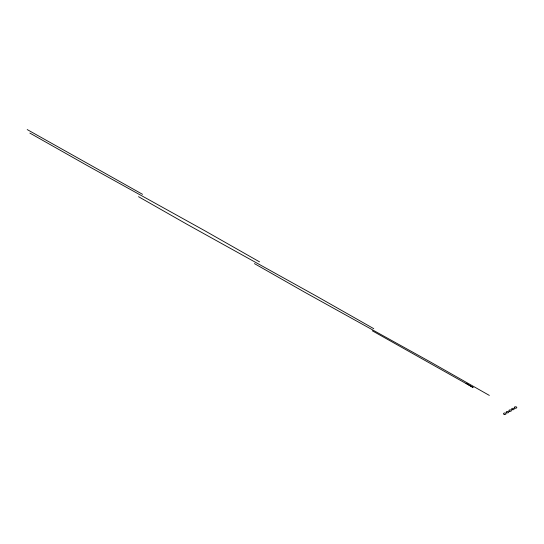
<?xml version="1.0" encoding="UTF-8"?>
<svg xmlns="http://www.w3.org/2000/svg" width="544" height="544" viewBox="0 0 544 544"><rect width="100%" height="100%" fill="white"/><g stroke="black" fill="none" stroke-linecap="round" stroke-linejoin="round"><path stroke-width="0.82" d="M27.2 129.567L142.569 194.33M29.852 133.076L86.7 165.247L204.558 230.602L259.536 261.861M373.755 328.671L316.091 295.943L187.347 224.488L138.496 196.676M489.335 395.4L429.76 361.617L304.81 292.284L254.415 263.602M372.293 330.793L473.11 387.518L466.065 383.268M512.21 409.686A1.272 0.734 0 0 0 514.114 409.047A1.272 0.734 0 0 0 512.21 408.415A1.272 0.734 0 0 0 512.21 409.686M514.78 408.095A1.272 0.734 0 0 0 516.793 407.578A1.272 0.734 0 0 0 515.012 406.83A1.272 0.734 0 0 0 514.78 408.095M509.524 411.237A1.272 0.734 0 0 0 511.428 410.598A1.272 0.734 0 0 0 509.524 409.965A1.272 0.734 0 0 0 509.524 411.237M506.838 412.787A1.272 0.734 0 0 0 508.742 412.148A1.272 0.734 0 0 0 506.838 411.516A1.272 0.734 0 0 0 506.838 412.787M504.152 414.338A1.272 0.734 0 0 0 506.063 413.698A1.272 0.734 0 0 0 504.152 413.066A1.272 0.734 0 0 0 504.152 414.338"/></g></svg>
